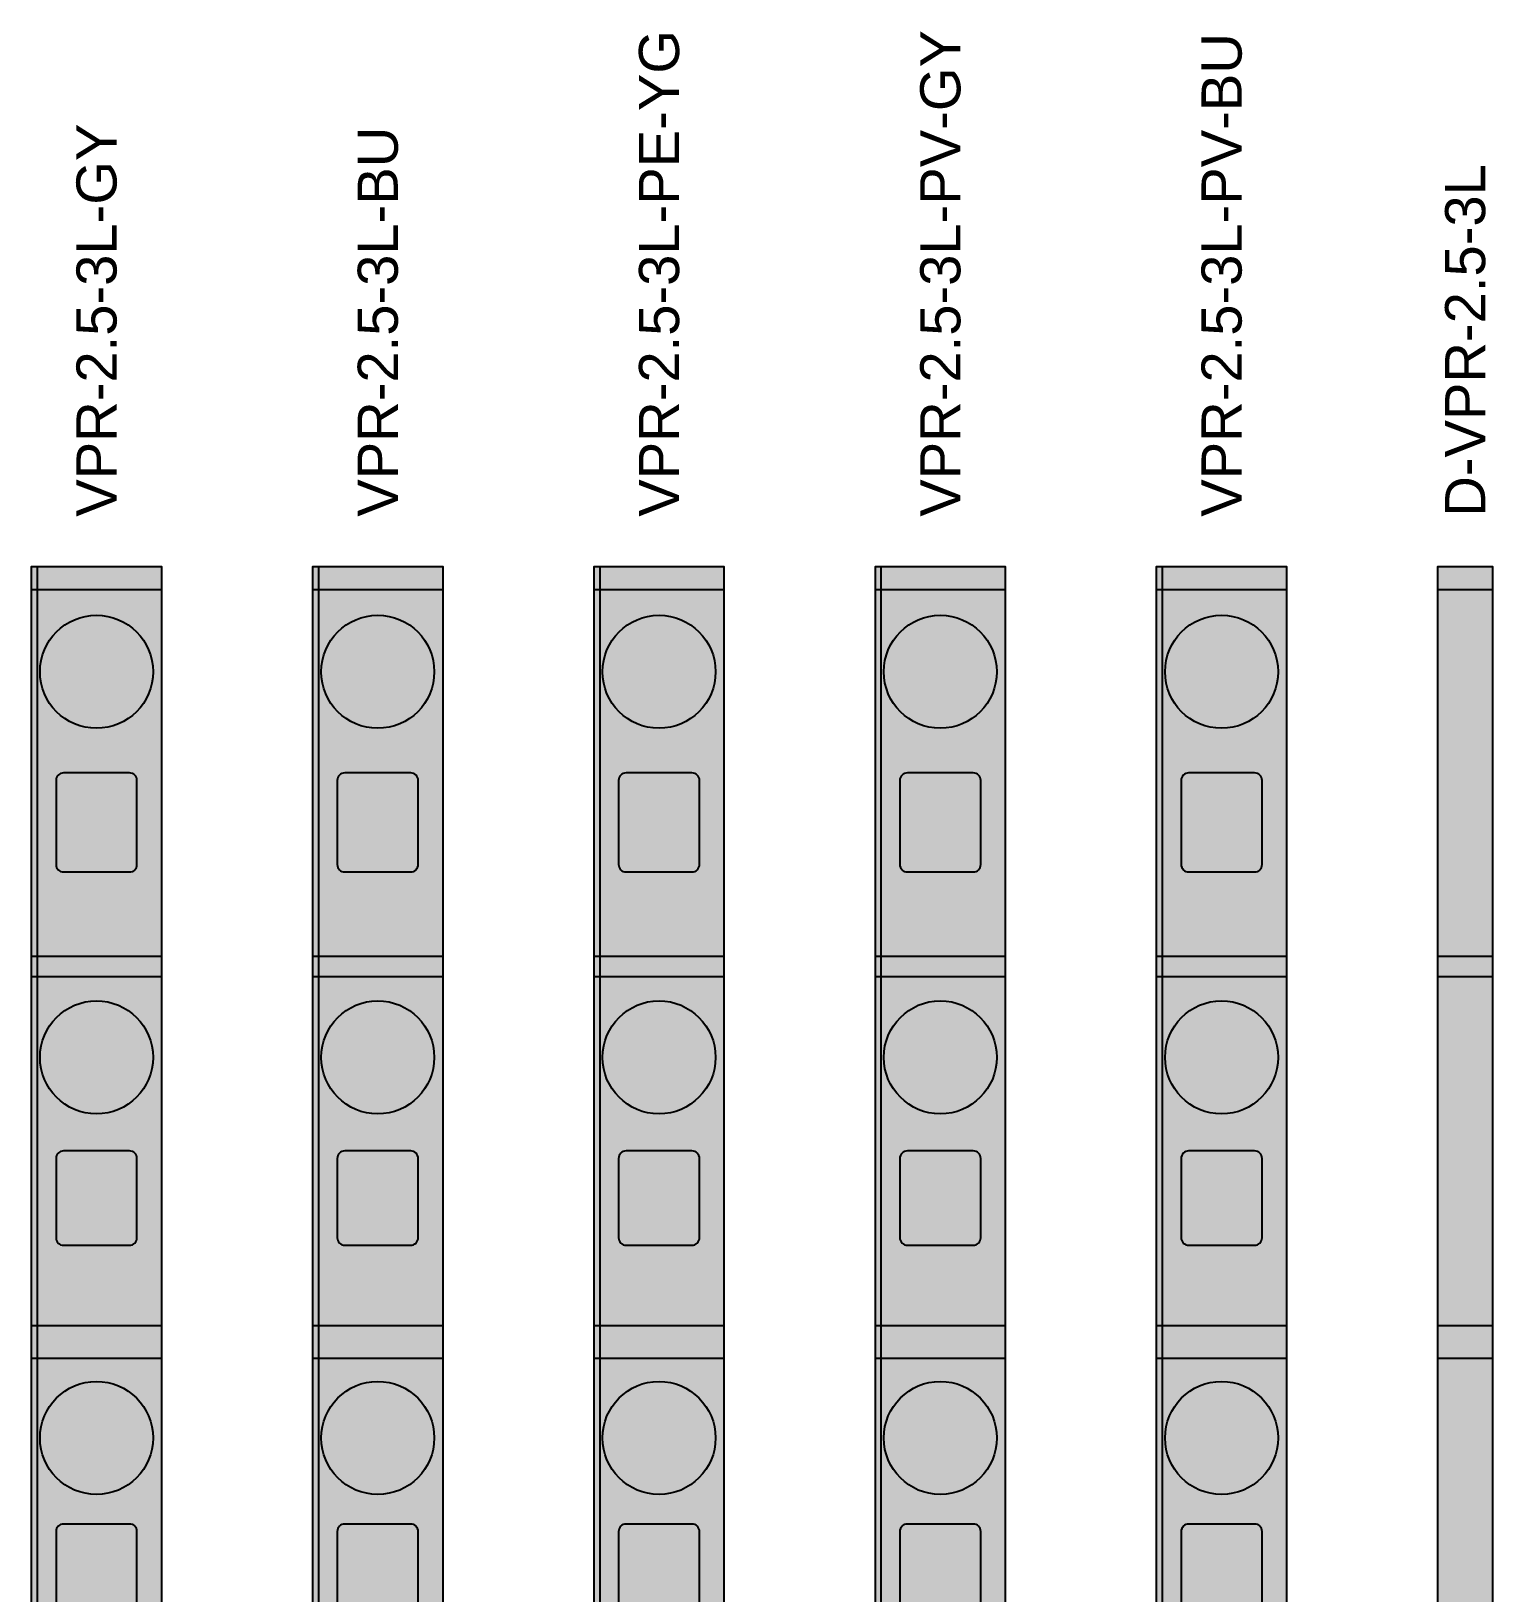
# Model space of a CAD drawing. Header units: millimetres. Extents: x -73 to 58, y -1663 to 37.
# Drawn here: x 0 to 58.2, y -1600.8 to -1538.7 of the extents above; entities that cross this region are included whole.
import ezdxf
from ezdxf.enums import TextEntityAlignment as Align

# ---------------------------------------------------------------- set-up
doc = ezdxf.new("R2010")
doc.units = ezdxf.units.MM
doc.styles.add('VPR_Arial', font='arial.ttf')

# ---------------------------------------------------------------- blocks, each defined once
blk = doc.blocks.new('VPR-2.5-3L-GY')
at = {"true_color": 0x6a6966}
blk.add_hatch(color=251, dxfattribs=at).paths.add_polyline_path([(0, -51.5), (5.2, -51.5), (5.2, 51.5), (0, 51.5)])
at = {"true_color": 0x72706d}
blk.add_hatch(color=8, dxfattribs=at).paths.add_polyline_path([(0, 50.6), (5.2, 50.6), (5.2, 51.5), (0, 51.5)])
at = {"true_color": 0x797874}
blk.add_hatch(color=8, dxfattribs=at).paths.add_polyline_path([(0, 36), (5.2, 36), (5.2, 50.6), (0, 50.6)])
at = {"true_color": 0x706f6c}
h = blk.add_hatch(color=8, dxfattribs=at)
edge = h.paths.add_edge_path()
edge.add_arc((2.6, 47.328), 2.25, 0, 360)
at = {"true_color": 0x4f4e4b}
h = blk.add_hatch(color=251, dxfattribs=at)
edge = h.paths.add_edge_path()
edge.add_arc((2.6, 47.013), 1.665, 0, 360)
at = {"true_color": 0x2d2d2b}
h = blk.add_hatch(color=250, dxfattribs=at)
edge = h.paths.add_edge_path()
edge.add_arc((2.6, 46.743), 0.945, 0, 360)
at = {"true_color": 0xe46f30}
for points in [[(1.288, 39.358), (3.912, 39.358, 0.41421356), (4.212, 39.658), (4.212, 43, 0.41421356), (3.912, 43.3), (1.288, 43.3, 0.41421356), (0.988, 43), (0.988, 39.658, 0.41421356)], [(1.288, 24.497), (3.912, 24.497, 0.41421356), (4.212, 24.797), (4.212, 27.95, 0.41421356), (3.912, 28.25), (1.288, 28.25, 0.41421356), (0.988, 27.95), (0.988, 24.797, 0.41421356)], [(1.288, 9.836), (3.912, 9.836, 0.41421356), (4.212, 10.136), (4.212, 13.1, 0.41421356), (3.912, 13.4), (1.288, 13.4, 0.41421356), (0.988, 13.1), (0.988, 10.136, 0.41421356)]]:
    blk.add_hatch(color=32, dxfattribs=at).paths.add_polyline_path(points)
at = {"true_color": 0x723718}
for points in [[(0.988, 40.58002), (4.212, 41.60494), (4.212, 42.07798), (0.988, 41.05306)], [(0.988, 25.66043), (4.212, 26.63621), (4.212, 27.08657), (0.988, 26.11079)], [(0.988, 10.94084), (4.212, 11.86748), (4.212, 12.29516), (0.988, 11.36852)]]:
    blk.add_hatch(color=36, dxfattribs=at).paths.add_polyline_path(points)
at = {"true_color": 0x3f3f3d}
for points in [[(2.349, 37.056), (2.851, 37.056, 0.41421356), (3.4, 37.605), (3.4, 37.607, 0.41421356), (2.851, 38.156), (2.349, 38.156, 0.41421356), (1.8, 37.607), (1.8, 37.605, 0.41421356)], [(2.349, 22.279), (2.851, 22.279, 0.41421356), (3.4, 22.828), (3.4, 22.83, 0.41421356), (2.851, 23.379), (2.349, 23.379, 0.41421356), (1.8, 22.83), (1.8, 22.828, 0.41421356)]]:
    blk.add_hatch(color=250, dxfattribs=at).paths.add_polyline_path(points)
at = {"true_color": 0x343437}
for points in [[(1.3, 35.4), (3.9, 35.4), (3.9, 35.8), (1.3, 35.8)], [(1.3, 20.325), (3.9, 20.325), (3.9, 20.975), (1.3, 20.975)]]:
    blk.add_hatch(color=250, dxfattribs=at).paths.add_polyline_path(points)
at = {"true_color": 0x888783}
blk.add_hatch(color=252, dxfattribs=at).paths.add_polyline_path([(0, 21.3), (5.2, 21.3), (5.2, 35.2), (0, 35.2)])
at = {"true_color": 0x706f6c}
h = blk.add_hatch(color=8, dxfattribs=at)
edge = h.paths.add_edge_path()
edge.add_arc((2.6, 31.977), 2.25, 0, 360)
at = {"true_color": 0x4f4e4b}
h = blk.add_hatch(color=251, dxfattribs=at)
edge = h.paths.add_edge_path()
edge.add_arc((2.6, 31.662), 1.665, 0, 360)
at = {"true_color": 0x2d2d2b}
h = blk.add_hatch(color=250, dxfattribs=at)
edge = h.paths.add_edge_path()
edge.add_arc((2.6, 31.392), 0.945, 0, 360)
at = {"true_color": 0x989692}
blk.add_hatch(color=252, dxfattribs=at).paths.add_polyline_path([(0, 6.8), (5.2, 6.8), (5.2, 20), (0, 20)])
at = {"true_color": 0x706f6c}
h = blk.add_hatch(color=8, dxfattribs=at)
edge = h.paths.add_edge_path()
edge.add_arc((2.6, 16.826), 2.25, 0, 360)
at = {"true_color": 0x4f4e4b}
h = blk.add_hatch(color=251, dxfattribs=at)
edge = h.paths.add_edge_path()
edge.add_arc((2.6, 16.511), 1.665, 0, 360)
at = {"true_color": 0x2d2d2b}
h = blk.add_hatch(color=250, dxfattribs=at)
edge = h.paths.add_edge_path()
edge.add_arc((2.6, 16.241), 0.945, 0, 360)
at = {"color": 253, "true_color": 0xaaa8a3}
blk.add_line((0.25, -51.5), (0.25, 51.5), dxfattribs=at)
at = {"color": 251, "true_color": 0x5b5a57}
for p, q in [((0, 50.6), (5.2, 50.6)), ((0, 36), (5.2, 36)), ((0, 35.2), (5.2, 35.2)), ((0, 21.3), (5.2, 21.3)), ((0, 20), (5.2, 20))]:
    blk.add_line(p, q, dxfattribs=at)
blk.add_lwpolyline([(0, -51.5), (5.2, -51.5), (5.2, 51.5), (0, 51.5)], close=True)
at = {"color": 34, "true_color": 0x8d441d}
for points in [[(1.288, 39.358), (3.912, 39.358, 0.41421356), (4.212, 39.658), (4.212, 43, 0.41421356), (3.912, 43.3), (1.288, 43.3, 0.41421356), (0.988, 43), (0.988, 39.658, 0.41421356)], [(1.288, 24.497), (3.912, 24.497, 0.41421356), (4.212, 24.797), (4.212, 27.95, 0.41421356), (3.912, 28.25), (1.288, 28.25, 0.41421356), (0.988, 27.95), (0.988, 24.797, 0.41421356)], [(1.288, 9.836), (3.912, 9.836, 0.41421356), (4.212, 10.136), (4.212, 13.1, 0.41421356), (3.912, 13.4), (1.288, 13.4, 0.41421356), (0.988, 13.1), (0.988, 10.136, 0.41421356)]]:
    blk.add_lwpolyline(points, format="xyb", close=True, dxfattribs=at)
at = {"color": 251, "true_color": 0x535250}
for centre in [(2.6, 47.328), (2.6, 31.977), (2.6, 16.826)]:
    blk.add_circle(centre, 2.25, dxfattribs=at)
blk = doc.blocks.new('VPR-2.5-3L-BU')
at = {"true_color": 0x1c4e7d}
blk.add_hatch(color=156, dxfattribs=at).paths.add_polyline_path([(0, -51.5), (5.2, -51.5), (5.2, 51.5), (0, 51.5)])
at = {"true_color": 0x1e5487}
blk.add_hatch(color=146, dxfattribs=at).paths.add_polyline_path([(0, 50.6), (5.2, 50.6), (5.2, 51.5), (0, 51.5)])
at = {"true_color": 0x205990}
blk.add_hatch(color=154, dxfattribs=at).paths.add_polyline_path([(0, 36), (5.2, 36), (5.2, 50.6), (0, 50.6)])
at = {"true_color": 0x1d5285}
h = blk.add_hatch(color=146, dxfattribs=at)
edge = h.paths.add_edge_path()
edge.add_arc((2.6, 47.328), 2.25, 0, 360)
at = {"true_color": 0x143a5d}
h = blk.add_hatch(color=159, dxfattribs=at)
edge = h.paths.add_edge_path()
edge.add_arc((2.6, 47.013), 1.665, 0, 360)
at = {"true_color": 0x0c2136}
h = blk.add_hatch(color=158, dxfattribs=at)
edge = h.paths.add_edge_path()
edge.add_arc((2.6, 46.743), 0.945, 0, 360)
at = {"true_color": 0xe46f30}
for points in [[(1.288, 39.358), (3.912, 39.358, 0.41421356), (4.212, 39.658), (4.212, 43, 0.41421356), (3.912, 43.3), (1.288, 43.3, 0.41421356), (0.988, 43), (0.988, 39.658, 0.41421356)], [(1.288, 24.497), (3.912, 24.497, 0.41421356), (4.212, 24.797), (4.212, 27.95, 0.41421356), (3.912, 28.25), (1.288, 28.25, 0.41421356), (0.988, 27.95), (0.988, 24.797, 0.41421356)], [(1.288, 9.836), (3.912, 9.836, 0.41421356), (4.212, 10.136), (4.212, 13.1, 0.41421356), (3.912, 13.4), (1.288, 13.4, 0.41421356), (0.988, 13.1), (0.988, 10.136, 0.41421356)]]:
    blk.add_hatch(color=32, dxfattribs=at).paths.add_polyline_path(points)
at = {"true_color": 0x723718}
for points in [[(0.988, 40.58002), (4.212, 41.60494), (4.212, 42.07798), (0.988, 41.05306)], [(0.988, 25.66043), (4.212, 26.63621), (4.212, 27.08657), (0.988, 26.11079)], [(0.988, 10.94084), (4.212, 11.86748), (4.212, 12.29516), (0.988, 11.36852)]]:
    blk.add_hatch(color=36, dxfattribs=at).paths.add_polyline_path(points)
at = {"true_color": 0x102f4b}
for points in [[(2.349, 37.056), (2.851, 37.056, 0.41421356), (3.4, 37.605), (3.4, 37.607, 0.41421356), (2.851, 38.156), (2.349, 38.156, 0.41421356), (1.8, 37.607), (1.8, 37.605, 0.41421356)], [(2.349, 22.279), (2.851, 22.279, 0.41421356), (3.4, 22.828), (3.4, 22.83, 0.41421356), (2.851, 23.379), (2.349, 23.379, 0.41421356), (1.8, 22.83), (1.8, 22.828, 0.41421356)]]:
    blk.add_hatch(color=158, dxfattribs=at).paths.add_polyline_path(points)
at = {"true_color": 0x343437}
for points in [[(1.3, 35.4), (3.9, 35.4), (3.9, 35.8), (1.3, 35.8)], [(1.3, 20.325), (3.9, 20.325), (3.9, 20.975), (1.3, 20.975)]]:
    blk.add_hatch(color=250, dxfattribs=at).paths.add_polyline_path(points)
at = {"true_color": 0x2464a2}
blk.add_hatch(color=144, dxfattribs=at).paths.add_polyline_path([(0, 21.3), (5.2, 21.3), (5.2, 35.2), (0, 35.2)])
at = {"true_color": 0x1d5285}
h = blk.add_hatch(color=146, dxfattribs=at)
edge = h.paths.add_edge_path()
edge.add_arc((2.6, 31.977), 2.25, 0, 360)
at = {"true_color": 0x143a5d}
h = blk.add_hatch(color=159, dxfattribs=at)
edge = h.paths.add_edge_path()
edge.add_arc((2.6, 31.662), 1.665, 0, 360)
at = {"true_color": 0x0c2136}
h = blk.add_hatch(color=158, dxfattribs=at)
edge = h.paths.add_edge_path()
edge.add_arc((2.6, 31.392), 0.945, 0, 360)
at = {"true_color": 0x2870b4}
blk.add_hatch(color=155, dxfattribs=at).paths.add_polyline_path([(0, 6.8), (5.2, 6.8), (5.2, 20), (0, 20)])
at = {"true_color": 0x1d5285}
h = blk.add_hatch(color=146, dxfattribs=at)
edge = h.paths.add_edge_path()
edge.add_arc((2.6, 16.826), 2.25, 0, 360)
at = {"true_color": 0x143a5d}
h = blk.add_hatch(color=159, dxfattribs=at)
edge = h.paths.add_edge_path()
edge.add_arc((2.6, 16.511), 1.665, 0, 360)
at = {"true_color": 0x0c2136}
h = blk.add_hatch(color=158, dxfattribs=at)
edge = h.paths.add_edge_path()
edge.add_arc((2.6, 16.241), 0.945, 0, 360)
at = {"color": 152, "true_color": 0x2c7dc9}
blk.add_line((0.25, -51.5), (0.25, 51.5), dxfattribs=at)
at = {"color": 156, "true_color": 0x18436c}
for p, q in [((0, 50.6), (5.2, 50.6)), ((0, 36), (5.2, 36)), ((0, 35.2), (5.2, 35.2)), ((0, 21.3), (5.2, 21.3)), ((0, 20), (5.2, 20))]:
    blk.add_line(p, q, dxfattribs=at)
blk.add_lwpolyline([(0, -51.5), (5.2, -51.5), (5.2, 51.5), (0, 51.5)], close=True)
at = {"color": 34, "true_color": 0x8d441d}
for points in [[(1.288, 39.358), (3.912, 39.358, 0.41421356), (4.212, 39.658), (4.212, 43, 0.41421356), (3.912, 43.3), (1.288, 43.3, 0.41421356), (0.988, 43), (0.988, 39.658, 0.41421356)], [(1.288, 24.497), (3.912, 24.497, 0.41421356), (4.212, 24.797), (4.212, 27.95, 0.41421356), (3.912, 28.25), (1.288, 28.25, 0.41421356), (0.988, 27.95), (0.988, 24.797, 0.41421356)], [(1.288, 9.836), (3.912, 9.836, 0.41421356), (4.212, 10.136), (4.212, 13.1, 0.41421356), (3.912, 13.4), (1.288, 13.4, 0.41421356), (0.988, 13.1), (0.988, 10.136, 0.41421356)]]:
    blk.add_lwpolyline(points, format="xyb", close=True, dxfattribs=at)
at = {"color": 159, "true_color": 0x163d63}
for centre in [(2.6, 47.328), (2.6, 31.977), (2.6, 16.826)]:
    blk.add_circle(centre, 2.25, dxfattribs=at)
blk = doc.blocks.new('VPR-2.5-3L-PE-YG')
at = {"true_color": 0x36714e}
blk.add_hatch(color=107, dxfattribs=at).paths.add_polyline_path([(0, -51.5), (5.2, -51.5), (5.2, 51.5), (0, 51.5)])
at = {"true_color": 0x3a7954}
blk.add_hatch(color=107, dxfattribs=at).paths.add_polyline_path([(0, 50.6), (5.2, 50.6), (5.2, 51.5), (0, 51.5)])
at = {"true_color": 0xc4c45c}
for points in [[(0, 50.601), (5.2, 50.642), (5.2, 50.796), (0, 50.755)], [(0, 49.115), (5.2, 48.116), (5.2, 48.418), (0, 49.416)], [(0, 47.88), (5.2, 46.868), (5.2, 47.089), (0, 48.101)], [(0, 46.632), (5.2, 46.614), (5.2, 46.778), (0, 46.795)], [(0, 45.087), (5.2, 45.14), (5.2, 45.432), (0, 45.38)], [(0, 43.001), (5.2, 43.098), (5.2, 43.56), (0, 43.462)], [(0, 41.662), (5.2, 40.735), (5.2, 41.228), (0, 42.155)], [(0, 39.617), (5.2, 38.568), (5.2, 38.906), (0, 39.955)], [(0, 38.449), (5.2, 37.885), (5.2, 38.119), (0, 38.683)], [(0, 36.386), (5.2, 35.42), (5.2, 35.723), (0, 36.689)], [(0, 34.438), (5.2, 35.092), (5.2, 35.243), (0, 34.589)], [(0, 32.811), (5.2, 32.922), (5.2, 33.189), (0, 33.077)], [(0, 31.469), (5.2, 30.408), (5.2, 30.686), (0, 31.747)], [(0, 29.358), (5.2, 30.533), (5.2, 30.78), (0, 29.605)], [(0, 30.3), (5.2, 30.264), (5.2, 30.589), (0, 30.625)], [(0, 28.317), (5.2, 27.605), (5.2, 28.022), (0, 28.734)], [(0, 26.731), (5.2, 27.177), (5.2, 27.521), (0, 27.076)], [(0, 24.92), (5.2, 25.794), (5.2, 26.2), (0, 25.326)], [(0, 23.78), (5.2, 24.715), (5.2, 25.194), (0, 24.26)], [(0, 22.969), (5.2, 21.952), (5.2, 22.165), (0, 23.182)], [(0, 20.893), (5.2, 19.791), (5.2, 20.101), (0, 21.204)], [(0, 19.191), (5.2, 20.024), (5.2, 20.551), (0, 19.718)], [(0, 18.152), (5.2, 17.047), (5.2, 17.415), (0, 18.52)], [(0, 16.792), (5.2, 16.395), (5.2, 16.826), (0, 17.222)], [(0, 15.823), (5.2, 16.717), (5.2, 17.001), (0, 16.108)], [(0, 14.281), (5.2, 14.81), (5.2, 15.153), (0, 14.624)], [(0, 12.471), (5.2, 11.734), (5.2, 12.228), (0, 12.965)], [(0, 10.947), (5.2, 10.26), (5.2, 10.656), (0, 11.343)]]:
    blk.add_hatch(color=53, dxfattribs=at).paths.add_polyline_path(points)
at = {"true_color": 0x3e8159}
blk.add_hatch(color=117, dxfattribs=at).paths.add_polyline_path([(0, 36), (5.2, 36), (5.2, 50.6), (0, 50.6)])
at = {"true_color": 0x397752}
h = blk.add_hatch(color=107, dxfattribs=at)
edge = h.paths.add_edge_path()
edge.add_arc((2.6, 47.328), 2.25, 0, 360)
at = {"true_color": 0x28543a}
h = blk.add_hatch(color=119, dxfattribs=at)
edge = h.paths.add_edge_path()
edge.add_arc((2.6, 47.013), 1.665, 0, 360)
at = {"true_color": 0x173021}
h = blk.add_hatch(color=99, dxfattribs=at)
edge = h.paths.add_edge_path()
edge.add_arc((2.6, 46.743), 0.945, 0, 360)
at = {"true_color": 0xe46f30}
for points in [[(1.288, 39.358), (3.912, 39.358, 0.414214), (4.212, 39.658), (4.212, 43, 0.414214), (3.912, 43.3), (1.288, 43.3, 0.414214), (0.988, 43), (0.988, 39.658, 0.414214)], [(1.288, 24.497), (3.912, 24.497, 0.414214), (4.212, 24.797), (4.212, 27.95, 0.414214), (3.912, 28.25), (1.288, 28.25, 0.414214), (0.988, 27.95), (0.988, 24.797, 0.414214)], [(1.288, 9.836), (3.912, 9.836, 0.414214), (4.212, 10.136), (4.212, 13.1, 0.414214), (3.912, 13.4), (1.288, 13.4, 0.414214), (0.988, 13.1), (0.988, 10.136, 0.414214)]]:
    blk.add_hatch(color=32, dxfattribs=at).paths.add_polyline_path(points)
at = {"true_color": 0x723718}
for points in [[(0.988, 40.58), (4.212, 41.605), (4.212, 42.078), (0.988, 41.053)], [(0.988, 25.66), (4.212, 26.636), (4.212, 27.087), (0.988, 26.111)], [(0.988, 10.941), (4.212, 11.867), (4.212, 12.295), (0.988, 11.369)]]:
    blk.add_hatch(color=36, dxfattribs=at).paths.add_polyline_path(points)
at = {"true_color": 0x20442f}
for points in [[(2.349, 37.056), (2.851, 37.056, 0.414214), (3.4, 37.605), (3.4, 37.607, 0.414214), (2.851, 38.156), (2.349, 38.156, 0.414214), (1.8, 37.607), (1.8, 37.605, 0.414214)], [(2.349, 22.279), (2.851, 22.279, 0.414214), (3.4, 22.828), (3.4, 22.83, 0.414214), (2.851, 23.379), (2.349, 23.379, 0.414214), (1.8, 22.83), (1.8, 22.828, 0.414214)]]:
    blk.add_hatch(color=109, dxfattribs=at).paths.add_polyline_path(points)
at = {"true_color": 0x343437}
for points in [[(1.3, 35.4), (3.9, 35.4), (3.9, 35.8), (1.3, 35.8)], [(1.3, 20.325), (3.9, 20.325), (3.9, 20.975), (1.3, 20.975)]]:
    blk.add_hatch(color=250, dxfattribs=at).paths.add_polyline_path(points)
at = {"true_color": 0x469164}
blk.add_hatch(color=105, dxfattribs=at).paths.add_polyline_path([(0, 21.3), (5.2, 21.3), (5.2, 35.2), (0, 35.2)])
at = {"true_color": 0x397752}
h = blk.add_hatch(color=107, dxfattribs=at)
edge = h.paths.add_edge_path()
edge.add_arc((2.6, 31.977), 2.25, 0, 360)
at = {"true_color": 0x28543a}
h = blk.add_hatch(color=119, dxfattribs=at)
edge = h.paths.add_edge_path()
edge.add_arc((2.6, 31.662), 1.665, 0, 360)
at = {"true_color": 0x173021}
h = blk.add_hatch(color=99, dxfattribs=at)
edge = h.paths.add_edge_path()
edge.add_arc((2.6, 31.392), 0.945, 0, 360)
at = {"true_color": 0x4ea270}
blk.add_hatch(color=115, dxfattribs=at).paths.add_polyline_path([(0, 6.8), (5.2, 6.8), (5.2, 20), (0, 20)])
at = {"true_color": 0x397752}
h = blk.add_hatch(color=107, dxfattribs=at)
edge = h.paths.add_edge_path()
edge.add_arc((2.6, 16.826), 2.25, 0, 360)
at = {"true_color": 0x28543a}
h = blk.add_hatch(color=119, dxfattribs=at)
edge = h.paths.add_edge_path()
edge.add_arc((2.6, 16.511), 1.665, 0, 360)
at = {"true_color": 0x173021}
h = blk.add_hatch(color=99, dxfattribs=at)
edge = h.paths.add_edge_path()
edge.add_arc((2.6, 16.241), 0.945, 0, 360)
at = {"color": 103, "true_color": 0x57b57d}
blk.add_line((0.25, -51.5), (0.25, 51.5), dxfattribs=at)
at = {"color": 129, "true_color": 0x2e6143}
for p, q in [((0, 50.6), (5.2, 50.6)), ((0, 36), (5.2, 36)), ((0, 35.2), (5.2, 35.2)), ((0, 21.3), (5.2, 21.3)), ((0, 20), (5.2, 20))]:
    blk.add_line(p, q, dxfattribs=at)
blk.add_lwpolyline([(0, -51.5), (5.2, -51.5), (5.2, 51.5), (0, 51.5)], close=True)
at = {"color": 34, "true_color": 0x8d441d}
for points in [[(1.288, 39.358), (3.912, 39.358, 0.414214), (4.212, 39.658), (4.212, 43, 0.414214), (3.912, 43.3), (1.288, 43.3, 0.414214), (0.988, 43), (0.988, 39.658, 0.414214)], [(1.288, 24.497), (3.912, 24.497, 0.414214), (4.212, 24.797), (4.212, 27.95, 0.414214), (3.912, 28.25), (1.288, 28.25, 0.414214), (0.988, 27.95), (0.988, 24.797, 0.414214)], [(1.288, 9.836), (3.912, 9.836, 0.414214), (4.212, 10.136), (4.212, 13.1, 0.414214), (3.912, 13.4), (1.288, 13.4, 0.414214), (0.988, 13.1), (0.988, 10.136, 0.414214)]]:
    blk.add_lwpolyline(points, format="xyb", close=True, dxfattribs=at)
at = {"color": 119, "true_color": 0x2a593d}
for centre in [(2.6, 47.328), (2.6, 31.977), (2.6, 16.826)]:
    blk.add_circle(centre, 2.25, dxfattribs=at)
blk = doc.blocks.new('VPR-2.5-3L-PV-GY')
at = {"true_color": 0x6a6966}
blk.add_hatch(color=251, dxfattribs=at).paths.add_polyline_path([(0, -51.5), (5.2, -51.5), (5.2, 51.5), (0, 51.5)])
at = {"true_color": 0x72706d}
blk.add_hatch(color=8, dxfattribs=at).paths.add_polyline_path([(0, 50.6), (5.2, 50.6), (5.2, 51.5), (0, 51.5)])
at = {"true_color": 0x797874}
blk.add_hatch(color=8, dxfattribs=at).paths.add_polyline_path([(0, 36), (5.2, 36), (5.2, 50.6), (0, 50.6)])
at = {"true_color": 0x706f6c}
h = blk.add_hatch(color=8, dxfattribs=at)
edge = h.paths.add_edge_path()
edge.add_arc((2.6, 47.328), 2.25, 0, 360)
at = {"true_color": 0x4f4e4b}
h = blk.add_hatch(color=251, dxfattribs=at)
edge = h.paths.add_edge_path()
edge.add_arc((2.6, 47.013), 1.665, 0, 360)
at = {"true_color": 0x2d2d2b}
h = blk.add_hatch(color=250, dxfattribs=at)
edge = h.paths.add_edge_path()
edge.add_arc((2.6, 46.743), 0.945, 0, 360)
at = {"true_color": 0xe46f30}
for points in [[(1.288, 39.358), (3.912, 39.358, 0.41421356), (4.212, 39.658), (4.212, 43, 0.41421356), (3.912, 43.3), (1.288, 43.3, 0.41421356), (0.988, 43), (0.988, 39.658, 0.41421356)], [(1.288, 24.497), (3.912, 24.497, 0.41421356), (4.212, 24.797), (4.212, 27.95, 0.41421356), (3.912, 28.25), (1.288, 28.25, 0.41421356), (0.988, 27.95), (0.988, 24.797, 0.41421356)], [(1.288, 9.836), (3.912, 9.836, 0.41421356), (4.212, 10.136), (4.212, 13.1, 0.41421356), (3.912, 13.4), (1.288, 13.4, 0.41421356), (0.988, 13.1), (0.988, 10.136, 0.41421356)]]:
    blk.add_hatch(color=32, dxfattribs=at).paths.add_polyline_path(points)
at = {"true_color": 0x723718}
for points in [[(0.988, 40.58002), (4.212, 41.60494), (4.212, 42.07798), (0.988, 41.05306)], [(0.988, 25.66043), (4.212, 26.63621), (4.212, 27.08657), (0.988, 26.11079)], [(0.988, 10.94084), (4.212, 11.86748), (4.212, 12.29516), (0.988, 11.36852)]]:
    blk.add_hatch(color=36, dxfattribs=at).paths.add_polyline_path(points)
at = {"true_color": 0x3f3f3d}
for points in [[(2.349, 37.056), (2.851, 37.056, 0.41421356), (3.4, 37.605), (3.4, 37.607, 0.41421356), (2.851, 38.156), (2.349, 38.156, 0.41421356), (1.8, 37.607), (1.8, 37.605, 0.41421356)], [(2.349, 22.279), (2.851, 22.279, 0.41421356), (3.4, 22.828), (3.4, 22.83, 0.41421356), (2.851, 23.379), (2.349, 23.379, 0.41421356), (1.8, 22.83), (1.8, 22.828, 0.41421356)]]:
    blk.add_hatch(color=250, dxfattribs=at).paths.add_polyline_path(points)
at = {"true_color": 0x343437}
for points in [[(1.3, 35.4), (3.9, 35.4), (3.9, 35.8), (1.3, 35.8)], [(1.3, 20.325), (3.9, 20.325), (3.9, 20.975), (1.3, 20.975)]]:
    blk.add_hatch(color=250, dxfattribs=at).paths.add_polyline_path(points)
at = {"true_color": 0x888783}
blk.add_hatch(color=252, dxfattribs=at).paths.add_polyline_path([(0, 21.3), (5.2, 21.3), (5.2, 35.2), (0, 35.2)])
at = {"true_color": 0x706f6c}
h = blk.add_hatch(color=8, dxfattribs=at)
edge = h.paths.add_edge_path()
edge.add_arc((2.6, 31.977), 2.25, 0, 360)
at = {"true_color": 0x4f4e4b}
h = blk.add_hatch(color=251, dxfattribs=at)
edge = h.paths.add_edge_path()
edge.add_arc((2.6, 31.662), 1.665, 0, 360)
at = {"true_color": 0x2d2d2b}
h = blk.add_hatch(color=250, dxfattribs=at)
edge = h.paths.add_edge_path()
edge.add_arc((2.6, 31.392), 0.945, 0, 360)
at = {"true_color": 0x989692}
blk.add_hatch(color=252, dxfattribs=at).paths.add_polyline_path([(0, 6.8), (5.2, 6.8), (5.2, 20), (0, 20)])
at = {"true_color": 0x706f6c}
h = blk.add_hatch(color=8, dxfattribs=at)
edge = h.paths.add_edge_path()
edge.add_arc((2.6, 16.826), 2.25, 0, 360)
at = {"true_color": 0x4f4e4b}
h = blk.add_hatch(color=251, dxfattribs=at)
edge = h.paths.add_edge_path()
edge.add_arc((2.6, 16.511), 1.665, 0, 360)
at = {"true_color": 0x2d2d2b}
h = blk.add_hatch(color=250, dxfattribs=at)
edge = h.paths.add_edge_path()
edge.add_arc((2.6, 16.241), 0.945, 0, 360)
at = {"color": 253, "true_color": 0xaaa8a3}
blk.add_line((0.25, -51.5), (0.25, 51.5), dxfattribs=at)
at = {"color": 251, "true_color": 0x5b5a57}
for p, q in [((0, 50.6), (5.2, 50.6)), ((0, 36), (5.2, 36)), ((0, 35.2), (5.2, 35.2)), ((0, 21.3), (5.2, 21.3)), ((0, 20), (5.2, 20))]:
    blk.add_line(p, q, dxfattribs=at)
blk.add_lwpolyline([(0, -51.5), (5.2, -51.5), (5.2, 51.5), (0, 51.5)], close=True)
at = {"color": 34, "true_color": 0x8d441d}
for points in [[(1.288, 39.358), (3.912, 39.358, 0.41421356), (4.212, 39.658), (4.212, 43, 0.41421356), (3.912, 43.3), (1.288, 43.3, 0.41421356), (0.988, 43), (0.988, 39.658, 0.41421356)], [(1.288, 24.497), (3.912, 24.497, 0.41421356), (4.212, 24.797), (4.212, 27.95, 0.41421356), (3.912, 28.25), (1.288, 28.25, 0.41421356), (0.988, 27.95), (0.988, 24.797, 0.41421356)], [(1.288, 9.836), (3.912, 9.836, 0.41421356), (4.212, 10.136), (4.212, 13.1, 0.41421356), (3.912, 13.4), (1.288, 13.4, 0.41421356), (0.988, 13.1), (0.988, 10.136, 0.41421356)]]:
    blk.add_lwpolyline(points, format="xyb", close=True, dxfattribs=at)
at = {"color": 251, "true_color": 0x535250}
for centre in [(2.6, 47.328), (2.6, 31.977), (2.6, 16.826)]:
    blk.add_circle(centre, 2.25, dxfattribs=at)
blk = doc.blocks.new('VPR-2.5-3L-PV-BU')
at = {"true_color": 0x1c4e7d}
blk.add_hatch(color=156, dxfattribs=at).paths.add_polyline_path([(0, -51.5), (5.2, -51.5), (5.2, 51.5), (0, 51.5)])
at = {"true_color": 0x1e5487}
blk.add_hatch(color=146, dxfattribs=at).paths.add_polyline_path([(0, 50.6), (5.2, 50.6), (5.2, 51.5), (0, 51.5)])
at = {"true_color": 0x205990}
blk.add_hatch(color=154, dxfattribs=at).paths.add_polyline_path([(0, 36), (5.2, 36), (5.2, 50.6), (0, 50.6)])
at = {"true_color": 0x1d5285}
h = blk.add_hatch(color=146, dxfattribs=at)
edge = h.paths.add_edge_path()
edge.add_arc((2.6, 47.328), 2.25, 0, 360)
at = {"true_color": 0x143a5d}
h = blk.add_hatch(color=159, dxfattribs=at)
edge = h.paths.add_edge_path()
edge.add_arc((2.6, 47.013), 1.665, 0, 360)
at = {"true_color": 0x0c2136}
h = blk.add_hatch(color=158, dxfattribs=at)
edge = h.paths.add_edge_path()
edge.add_arc((2.6, 46.743), 0.945, 0, 360)
at = {"true_color": 0xe46f30}
for points in [[(1.288, 39.358), (3.912, 39.358, 0.41421356), (4.212, 39.658), (4.212, 43, 0.41421356), (3.912, 43.3), (1.288, 43.3, 0.41421356), (0.988, 43), (0.988, 39.658, 0.41421356)], [(1.288, 24.497), (3.912, 24.497, 0.41421356), (4.212, 24.797), (4.212, 27.95, 0.41421356), (3.912, 28.25), (1.288, 28.25, 0.41421356), (0.988, 27.95), (0.988, 24.797, 0.41421356)], [(1.288, 9.836), (3.912, 9.836, 0.41421356), (4.212, 10.136), (4.212, 13.1, 0.41421356), (3.912, 13.4), (1.288, 13.4, 0.41421356), (0.988, 13.1), (0.988, 10.136, 0.41421356)]]:
    blk.add_hatch(color=32, dxfattribs=at).paths.add_polyline_path(points)
at = {"true_color": 0x723718}
for points in [[(0.988, 40.58002), (4.212, 41.60494), (4.212, 42.07798), (0.988, 41.05306)], [(0.988, 25.66043), (4.212, 26.63621), (4.212, 27.08657), (0.988, 26.11079)], [(0.988, 10.94084), (4.212, 11.86748), (4.212, 12.29516), (0.988, 11.36852)]]:
    blk.add_hatch(color=36, dxfattribs=at).paths.add_polyline_path(points)
at = {"true_color": 0x102f4b}
for points in [[(2.349, 37.056), (2.851, 37.056, 0.41421356), (3.4, 37.605), (3.4, 37.607, 0.41421356), (2.851, 38.156), (2.349, 38.156, 0.41421356), (1.8, 37.607), (1.8, 37.605, 0.41421356)], [(2.349, 22.279), (2.851, 22.279, 0.41421356), (3.4, 22.828), (3.4, 22.83, 0.41421356), (2.851, 23.379), (2.349, 23.379, 0.41421356), (1.8, 22.83), (1.8, 22.828, 0.41421356)]]:
    blk.add_hatch(color=158, dxfattribs=at).paths.add_polyline_path(points)
at = {"true_color": 0x343437}
for points in [[(1.3, 35.4), (3.9, 35.4), (3.9, 35.8), (1.3, 35.8)], [(1.3, 20.325), (3.9, 20.325), (3.9, 20.975), (1.3, 20.975)]]:
    blk.add_hatch(color=250, dxfattribs=at).paths.add_polyline_path(points)
at = {"true_color": 0x2464a2}
blk.add_hatch(color=144, dxfattribs=at).paths.add_polyline_path([(0, 21.3), (5.2, 21.3), (5.2, 35.2), (0, 35.2)])
at = {"true_color": 0x1d5285}
h = blk.add_hatch(color=146, dxfattribs=at)
edge = h.paths.add_edge_path()
edge.add_arc((2.6, 31.977), 2.25, 0, 360)
at = {"true_color": 0x143a5d}
h = blk.add_hatch(color=159, dxfattribs=at)
edge = h.paths.add_edge_path()
edge.add_arc((2.6, 31.662), 1.665, 0, 360)
at = {"true_color": 0x0c2136}
h = blk.add_hatch(color=158, dxfattribs=at)
edge = h.paths.add_edge_path()
edge.add_arc((2.6, 31.392), 0.945, 0, 360)
at = {"true_color": 0x2870b4}
blk.add_hatch(color=155, dxfattribs=at).paths.add_polyline_path([(0, 6.8), (5.2, 6.8), (5.2, 20), (0, 20)])
at = {"true_color": 0x1d5285}
h = blk.add_hatch(color=146, dxfattribs=at)
edge = h.paths.add_edge_path()
edge.add_arc((2.6, 16.826), 2.25, 0, 360)
at = {"true_color": 0x143a5d}
h = blk.add_hatch(color=159, dxfattribs=at)
edge = h.paths.add_edge_path()
edge.add_arc((2.6, 16.511), 1.665, 0, 360)
at = {"true_color": 0x0c2136}
h = blk.add_hatch(color=158, dxfattribs=at)
edge = h.paths.add_edge_path()
edge.add_arc((2.6, 16.241), 0.945, 0, 360)
at = {"color": 152, "true_color": 0x2c7dc9}
blk.add_line((0.25, -51.5), (0.25, 51.5), dxfattribs=at)
at = {"color": 156, "true_color": 0x18436c}
for p, q in [((0, 50.6), (5.2, 50.6)), ((0, 36), (5.2, 36)), ((0, 35.2), (5.2, 35.2)), ((0, 21.3), (5.2, 21.3)), ((0, 20), (5.2, 20))]:
    blk.add_line(p, q, dxfattribs=at)
blk.add_lwpolyline([(0, -51.5), (5.2, -51.5), (5.2, 51.5), (0, 51.5)], close=True)
at = {"color": 34, "true_color": 0x8d441d}
for points in [[(1.288, 39.358), (3.912, 39.358, 0.41421356), (4.212, 39.658), (4.212, 43, 0.41421356), (3.912, 43.3), (1.288, 43.3, 0.41421356), (0.988, 43), (0.988, 39.658, 0.41421356)], [(1.288, 24.497), (3.912, 24.497, 0.41421356), (4.212, 24.797), (4.212, 27.95, 0.41421356), (3.912, 28.25), (1.288, 28.25, 0.41421356), (0.988, 27.95), (0.988, 24.797, 0.41421356)], [(1.288, 9.836), (3.912, 9.836, 0.41421356), (4.212, 10.136), (4.212, 13.1, 0.41421356), (3.912, 13.4), (1.288, 13.4, 0.41421356), (0.988, 13.1), (0.988, 10.136, 0.41421356)]]:
    blk.add_lwpolyline(points, format="xyb", close=True, dxfattribs=at)
at = {"color": 159, "true_color": 0x163d63}
for centre in [(2.6, 47.328), (2.6, 31.977), (2.6, 16.826)]:
    blk.add_circle(centre, 2.25, dxfattribs=at)
blk = doc.blocks.new('D-VPR-2.5-3L')
at = {"true_color": 0xaba7a1}
blk.add_hatch(color=253, dxfattribs=at).paths.add_polyline_path([(0, -51.5), (2.2, -51.5), (2.2, 51.5), (0, 51.5)])
at = {"true_color": 0xb5b1aa}
for points in [[(0, 36), (2.2, 36), (2.2, 50.6), (0, 50.6)], [(0, 21.3), (2.2, 21.3), (2.2, 35.2), (0, 35.2)], [(0, 6.8), (2.2, 6.8), (2.2, 20), (0, 20)]]:
    blk.add_hatch(color=253, dxfattribs=at).paths.add_polyline_path(points)
at = {"color": 8, "true_color": 0x777470}
for p, q in [((0, 50.6), (2.2, 50.6)), ((0, 36), (2.2, 36)), ((0, 35.2), (2.2, 35.2)), ((0, 21.3), (2.2, 21.3)), ((0, 20), (2.2, 20))]:
    blk.add_line(p, q, dxfattribs=at)
blk.add_lwpolyline([(0, -51.5), (2.2, -51.5), (2.2, 51.5), (0, 51.5)], close=True)

msp = doc.modelspace()

# ---------------------------------------------------------------- block references
for name, p in [('VPR-2.5-3L-GY', (0, -1611.5)), ('VPR-2.5-3L-BU', (11.2, -1611.5)), ('VPR-2.5-3L-PE-YG', (22.4, -1611.5)), ('VPR-2.5-3L-PV-GY', (33.6, -1611.5)), ('VPR-2.5-3L-PV-BU', (44.8, -1611.5)), ('D-VPR-2.5-3L', (56, -1611.5))]:
    msp.add_blockref(name, p)

# ---------------------------------------------------------------- texts
at = {"style": 'VPR_Arial'}
for s, p in [('VPR-2.5-3L-PE-YG', (25, -1558)), ('VPR-2.5-3L-PV-GY', (36.2, -1558)), ('VPR-2.5-3L-PV-BU', (47.4, -1558)), ('VPR-2.5-3L-GY', (2.6, -1558)), ('VPR-2.5-3L-BU', (13.8, -1558)), ('D-VPR-2.5-3L', (57.1, -1558))]:
    msp.add_text(s, height=1.6, rotation=90, dxfattribs=at).set_placement(p, align=Align.MIDDLE_LEFT)

doc.saveas('drawing.dxf')
